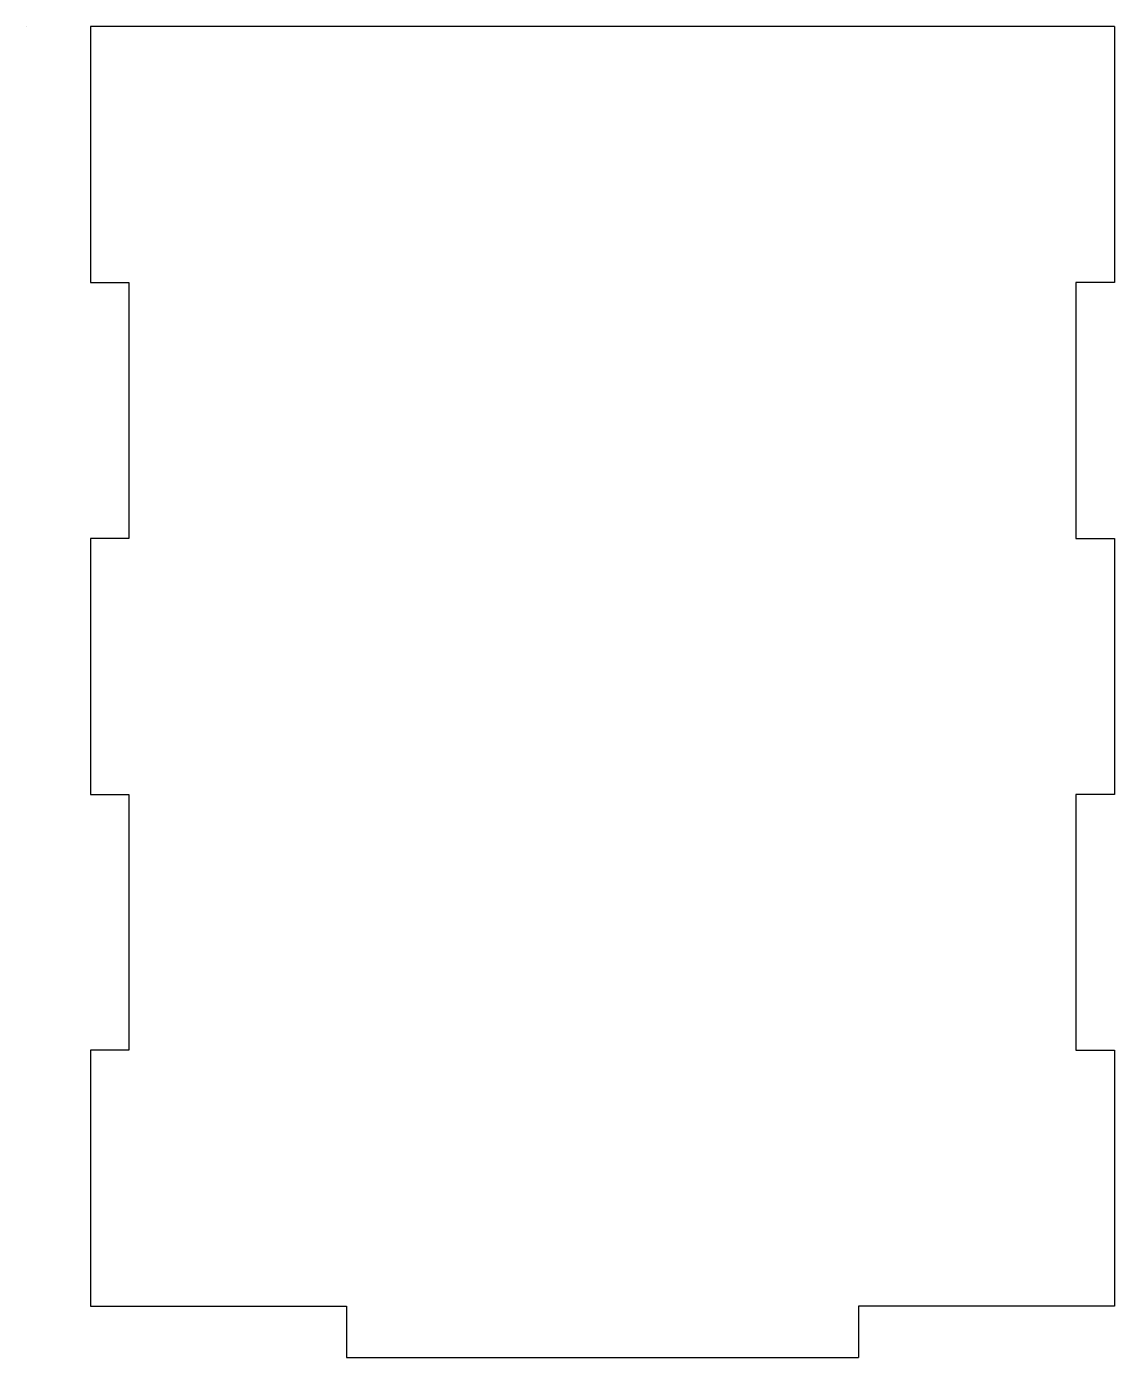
# Model space of a CAD drawing. Header units: millimetres. Extents: x 0 to 210, y 6 to 113.
# Drawn here: x 0 to 85, y 6 to 110 of the extents above; entities outside this region: 1.
import ezdxf

# ---------------------------------------------------------------- set-up
doc = ezdxf.new("R2010")
doc.units = ezdxf.units.MM
doc.layers.get('0').update_dxf_attribs({"lineweight": 25})

msp = doc.modelspace()

# ---------------------------------------------------------------- linework, layer by layer
for p, q in [((209.75, 113.13), (209.75, 113.13)), ((0, 110), (0, 110)), ((0, 110), (0, 110)), ((0, 110), (0, 110)), ((0, 110), (0, 110)), ((85, 110), (5, 110)), ((5, 110), (5, 90)), ((85, 110), (85, 90)), ((5, 90), (8, 90)), ((8, 90), (8, 70)), ((85, 90), (82, 90)), ((82, 90), (82, 70)), ((8, 70), (5, 70)), ((5, 70), (5, 50)), ((82, 70), (85, 70)), ((85, 70), (85, 50)), ((5, 50), (8, 50)), ((8, 50), (8, 30)), ((85, 50), (82, 50)), ((82, 50), (82, 30)), ((8, 30), (5, 30)), ((5, 30), (5, 10)), ((82, 30), (85, 30)), ((85, 30), (85, 10)), ((5, 10), (25, 10)), ((25, 10), (25, 6)), ((85, 10), (65, 10)), ((65, 10), (65, 6)), ((25, 6), (65, 6))]:
    msp.add_line(p, q)

doc.saveas('drawing.dxf')
